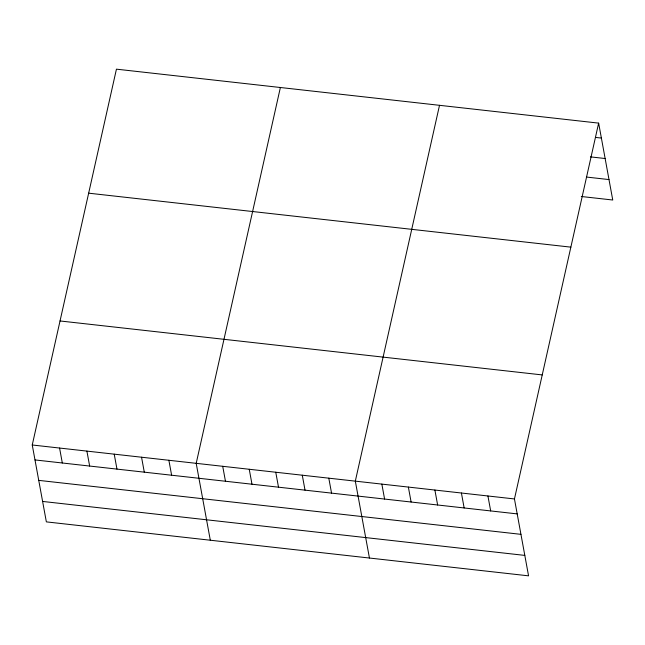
<?xml version="1.0" encoding="UTF-8"?>
<svg xmlns="http://www.w3.org/2000/svg" width="645" height="645" viewBox="0 0 645 645"><rect width="100%" height="100%" fill="white"/><g stroke="black" fill="none" stroke-linecap="round" stroke-linejoin="round"><path stroke-width="0.97" d="M598.641 123.122L514.452 498.948L528.561 575.84L46.359 521.878L32.25 444.986L116.439 69.16L598.641 123.122L612.75 200.015L581.314 196.499M280.382 87.51L196.201 463.336L210.31 540.228M439.511 105.312L355.322 481.138L369.44 558.03M595.488 137.409L601.382 138.07M590.401 156.864L605.131 158.517M586.41 177.044L609.001 179.576M88.655 193.178L570.857 247.148M60.033 320.96L542.235 374.922M32.25 444.986L514.452 498.948M34.991 459.933L517.193 513.896M38.748 480.372L520.95 534.342M42.61 501.439L524.812 555.401M487.926 495.981L490.676 510.929M461.409 493.014L464.15 507.962M434.891 490.047L437.632 504.995M408.366 487.08L411.107 502.028M381.848 484.105L384.589 499.061M328.805 478.171L331.546 493.119M302.279 475.204L305.029 490.152M275.762 472.237L278.503 487.185M249.244 469.27L251.985 484.218M222.719 466.303L225.46 481.251M168.877 460.272L171.618 475.22M141.545 457.216L144.295 472.164M114.221 454.161L116.971 469.109M86.898 451.097L89.647 466.053M59.574 448.041L62.315 462.989"/></g></svg>
